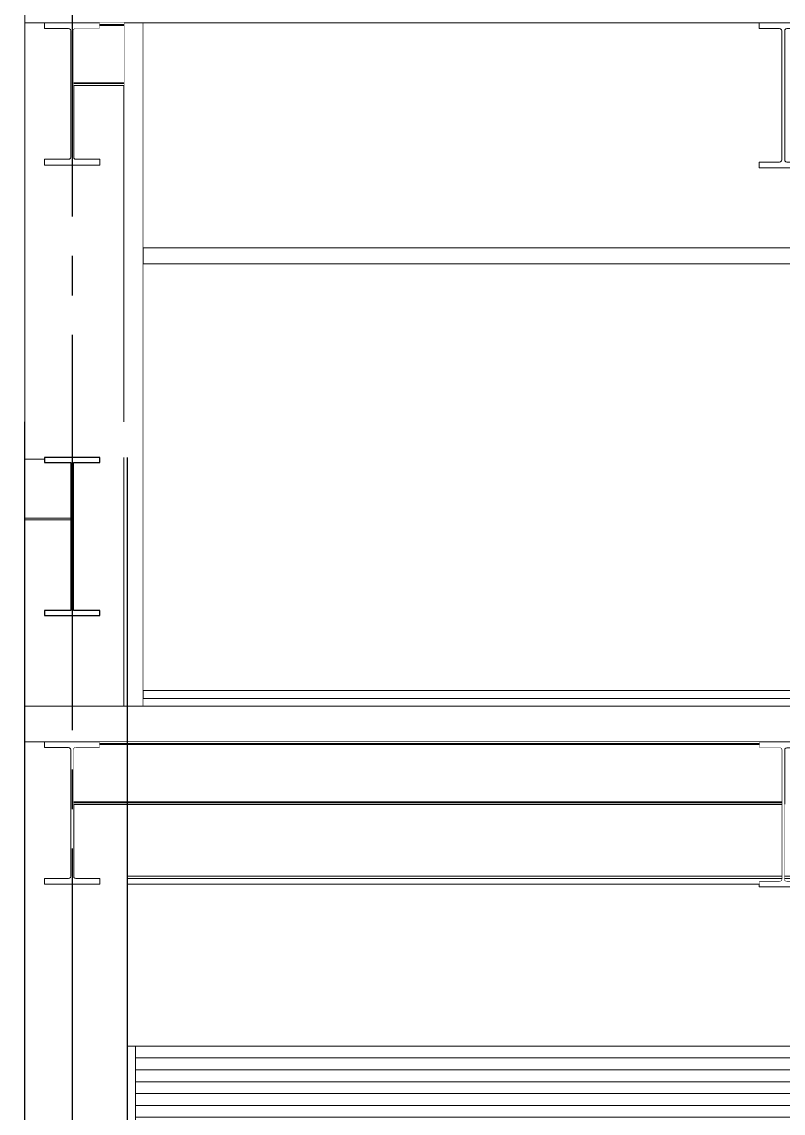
# Model space of a CAD drawing. Extents: x -18489 to 195597, y -1599 to 112111.
# Drawn here: x 24328 to 24810, y 26938 to 27629 of the extents above; entities that cross this region are included whole.
import ezdxf
from ezdxf.xclip import XClip

# ---------------------------------------------------------------- set-up
doc = ezdxf.new("R2010")
doc.units = 0
doc.header["$LTSCALE"] = 100
doc.header["$XCLIPFRAME"] = 2
doc.linetypes.add('188K-SM-07-F10-MECH-CR PIPE-Y2257103$0$X-S-FAB_SL ALL$0$COL-CEN-LIN', pattern=[3.25, 2.5, -0.25, 0.25, -0.25])
doc.linetypes.add('188K-SM-07-F10-MECH-CR PIPE-Y2257103$0$X-S-FAB_SL ALL$0$Wipeout_Contour', pattern=[1, 0, -1])
for name, color, linetype in [('188K-SM-07-F10-MECH-CR PIPE-Y2257103$0$X-S-FAB_SL ALL$0$A-CLNG', 7, 'Continuous'), ('188K-SM-07-F10-MECH-CR PIPE-Y2257103$0$X-S-FAB_SL ALL$0$A-WALL-IN', 7, 'Continuous'), ('188K-SM-07-F10-MECH-CR PIPE-Y2257103$0$X-S-FAB_SL ALL$0$ASP_1', 1, 'Continuous'), ('188K-SM-07-F10-MECH-CR PIPE-Y2257103$0$X-S-FAB_SL ALL$0$ASP_3', 3, 'Continuous'), ('188K-SM-07-F10-MECH-CR PIPE-Y2257103$0$X-S-FAB_SL ALL$0$ASP_8', 8, 'Continuous'), ('188K-SM-07-F10-MECH-CR PIPE-Y2257103$0$X-S-FAB_SL ALL$0$BEAM-S', 2, 'Continuous'), ('188K-SM-07-F10-MECH-CR PIPE-Y2257103$0$X-S-FAB_SL ALL$0$CCL', 15, '188K-SM-07-F10-MECH-CR PIPE-Y2257103$0$X-S-FAB_SL ALL$0$COL-CEN-LIN'), ('188K-SM-07-F10-MECH-CR PIPE-Y2257103$0$X-S-FAB_SL ALL$0$Door', 7, 'Continuous'), ('188K-SM-07-F10-MECH-CR PIPE-Y2257103$0$X-S-FAB_SL ALL$0$Hattch', 7, 'Continuous'), ('188K-SM-07-F10-MECH-CR PIPE-Y2257103$0$X-S-FAB_SL ALL$0$S-BEAM', 7, 'Continuous'), ('188K-SM-07-F10-MECH-CR PIPE-Y2257103$0$X-S-FAB_SL ALL$0$S-COL', 7, 'Continuous'), ('188K-SM-07-F10-MECH-CR PIPE-Y2257103$0$X-S-FAB_SL ALL$0$S-SLAB', 7, 'Continuous')]:
    doc.layers.add(name, color=color, linetype=linetype)

# ---------------------------------------------------------------- blocks, each defined once
blk = doc.blocks.new('188K-SM-07-F10-MECH-CR PIPE-Y2257103$0$X-S-FAB_SL ALL$0$剖面元素_4_3', base_point=(23061.26, -8263.06))
at = {"color": 254, "linetype": '188K-SM-07-F10-MECH-CR PIPE-Y2257103$0$X-S-FAB_SL ALL$0$Wipeout_Contour', "lineweight": 0, "ltscale": 1102599.809470241}
blk.add_wipeout([(47403.76, -6965.56), (47391.26, -6965.56), (47391.26, -7218.06), (47454.06, -7218.06), (47454.06, -7005.16), (47422.21, -7005.16), (47422.21, -7050.56), (47422.4, -7051.26), (47422.91, -7051.78), (47423.61, -7051.96), (47438.76, -7051.96), (47438.76, -7055.56), (47403.76, -7055.56), (47403.76, -7051.96), (47418.91, -7051.96), (47419.61, -7051.78), (47420.13, -7051.26), (47420.31, -7050.56), (47420.31, -6970.56), (47420.13, -6969.86), (47419.61, -6969.35), (47418.91, -6969.16), (47403.76, -6969.16)], dxfattribs=at).dxf.layer = '188K-SM-07-F10-MECH-CR PIPE-Y2257103$0$X-S-FAB_SL ALL$0$Hattch'
at = {"color": 254, "linetype": '188K-SM-07-F10-MECH-CR PIPE-Y2257103$0$X-S-FAB_SL ALL$0$Wipeout_Contour', "lineweight": 0, "ltscale": 671781.75389}
blk.add_wipeout([(47391.26, -7398.06), (47454.06, -7398.06), (47454.06, -7240.56), (47438.76, -7240.56), (47438.76, -7243.76), (47422.21, -7243.76), (47422.21, -7337.36), (47438.76, -7337.36), (47438.76, -7340.56), (47403.76, -7340.56), (47403.76, -7337.36), (47420.31, -7337.36), (47420.31, -7280.16), (47391.26, -7280.16)], dxfattribs=at).dxf.layer = '188K-SM-07-F10-MECH-CR PIPE-Y2257103$0$X-S-FAB_SL ALL$0$Hattch'
blk = doc.blocks.new('188K-SM-07-F10-MECH-CR PIPE-Y2257103$0$X-S-FAB_SL ALL$0$剖面元素_5_3', base_point=(23061.26, -8263.06))
at = {"layer": '188K-SM-07-F10-MECH-CR PIPE-Y2257103$0$X-S-FAB_SL ALL$0$A-WALL-IN', "color": 3, "lineweight": 0}
for p, q in [((47454.06, -6965.56), (47454.06, -7218.06)), ((47466.26, -6965.56), (47466.26, -7108.06)), ((47466.26, -7108.06), (47466.26, -7118.06)), ((47466.26, -7118.06), (47466.26, -7388.06)), ((47454.06, -7240.56), (47454.06, -7398.06)), ((47466.26, -7388.06), (47466.26, -7393.06)), ((47466.26, -7393.06), (47466.26, -7398.06))]:
    blk.add_line(p, q, dxfattribs=at)
blk = doc.blocks.new('188K-SM-07-F10-MECH-CR PIPE-Y2257103$0$X-S-FAB_SL ALL$0$剖面元素_6_3', base_point=(23061.26, -8263.06))
at = {"color": 254, "linetype": '188K-SM-07-F10-MECH-CR PIPE-Y2257103$0$X-S-FAB_SL ALL$0$Wipeout_Contour', "lineweight": 0, "ltscale": 1354128.532087581}
blk.add_wipeout([(47466.26, -7108.06), (47985.26, -7108.06), (47985.26, -6965.56), (47886.41, -6965.56), (47886.41, -6969.26), (47873.61, -6969.26), (47872.91, -6969.45), (47872.4, -6969.96), (47872.21, -6970.66), (47872.21, -7052.26), (47872.4, -7052.96), (47872.91, -7053.48), (47873.61, -7053.66), (47886.41, -7053.66), (47886.41, -7057.36), (47856.11, -7057.36), (47856.11, -7053.66), (47868.91, -7053.66), (47869.61, -7053.48), (47870.13, -7052.96), (47870.31, -7052.26), (47870.31, -6970.66), (47870.13, -6969.96), (47869.61, -6969.45), (47868.91, -6969.26), (47856.11, -6969.26), (47856.11, -6965.56), (47466.26, -6965.56)], dxfattribs=at).dxf.layer = '188K-SM-07-F10-MECH-CR PIPE-Y2257103$0$X-S-FAB_SL ALL$0$Hattch'
at = {"color": 254, "linetype": '188K-SM-07-F10-MECH-CR PIPE-Y2257103$0$X-S-FAB_SL ALL$0$Wipeout_Contour', "lineweight": 0, "ltscale": 193095.824831}
blk.add_wipeout([(47985.26, -7118.06), (47466.26, -7118.06), (47466.26, -7388.06), (47985.26, -7388.06)], dxfattribs=at).dxf.layer = '188K-SM-07-F10-MECH-CR PIPE-Y2257103$0$X-S-FAB_SL ALL$0$Hattch'
at = {"color": 254, "linetype": '188K-SM-07-F10-MECH-CR PIPE-Y2257103$0$X-S-FAB_SL ALL$0$Wipeout_Contour', "lineweight": 0, "ltscale": 193181.552293}
blk.add_wipeout([(47985.26, -7393.06), (47466.26, -7393.06), (47466.26, -7398.06), (47985.26, -7398.06)], dxfattribs=at).dxf.layer = '188K-SM-07-F10-MECH-CR PIPE-Y2257103$0$X-S-FAB_SL ALL$0$Hattch'
blk = doc.blocks.new('188K-SM-07-F10-MECH-CR PIPE-Y2257103$0$X-S-FAB_SL ALL$0$剖面元素_12_3', base_point=(23061.26, -8263.06))
at = {"color": 254, "linetype": '188K-SM-07-F10-MECH-CR PIPE-Y2257103$0$X-S-FAB_SL ALL$0$Wipeout_Contour', "lineweight": 0, "ltscale": 1200232.69871643}
blk.add_wipeout([(47391.27, -7398.06), (47391.26, -7398.06), (47391.26, -8018.06), (47456.26, -8018.06), (47456.26, -7460.16), (47422.21, -7460.16), (47422.21, -7505.56), (47422.4, -7506.26), (47422.91, -7506.78), (47423.61, -7506.96), (47438.76, -7506.96), (47438.76, -7510.56), (47403.76, -7510.56), (47403.76, -7506.96), (47418.91, -7506.96), (47419.61, -7506.78), (47420.13, -7506.26), (47420.31, -7505.56), (47420.31, -7425.56), (47420.13, -7424.86), (47419.61, -7424.35), (47418.91, -7424.16), (47403.76, -7424.16), (47403.76, -7420.56), (47391.27, -7420.56)], dxfattribs=at).dxf.layer = '188K-SM-07-F10-MECH-CR PIPE-Y2257103$0$X-S-FAB_SL ALL$0$Hattch'
at = {"layer": '188K-SM-07-F10-MECH-CR PIPE-Y2257103$0$X-S-FAB_SL ALL$0$S-COL', "color": 8, "lineweight": 0}
blk.add_line((47456.26, -8018.06), (47456.26, -7460.16), dxfattribs=at)
blk = doc.blocks.new('188K-SM-07-F10-MECH-CR PIPE-Y2257103$0$X-S-FAB_SL ALL$0$剖面元素_32_3', base_point=(23061.26, -8263.06))
at = {"color": 254, "linetype": '188K-SM-07-F10-MECH-CR PIPE-Y2257103$0$X-S-FAB_SL ALL$0$Wipeout_Contour', "lineweight": 0, "ltscale": 387091.395732}
blk.add_wipeout([(47456.26, -7510.56), (47456.26, -7613.06), (47985.26, -7613.06), (47985.26, -7510.56), (47886.41, -7510.56), (47886.41, -7512.36), (47856.11, -7512.36), (47856.11, -7510.56)], dxfattribs=at).dxf.layer = '188K-SM-07-F10-MECH-CR PIPE-Y2257103$0$X-S-FAB_SL ALL$0$Hattch'
blk = doc.blocks.new('188K-SM-07-F10-MECH-CR PIPE-Y2257103$0$X-S-FAB_SL ALL$0$剖面元素_33_3', base_point=(23061.26, -8263.06))
at = {"layer": '188K-SM-07-F10-MECH-CR PIPE-Y2257103$0$X-S-FAB_SL ALL$0$S-SLAB', "color": 1, "lineweight": 0}
for p, q in [((47466.26, -7398.06), (47454.06, -7398.06)), ((47985.26, -7398.06), (47466.26, -7398.06)), ((47438.76, -7420.56), (47403.76, -7420.56)), ((47856.11, -7420.56), (47438.76, -7420.56)), ((47886.41, -7420.56), (47856.11, -7420.56))]:
    blk.add_line(p, q, dxfattribs=at)
at = {"color": 254, "linetype": '188K-SM-07-F10-MECH-CR PIPE-Y2257103$0$X-S-FAB_SL ALL$0$Wipeout_Contour', "lineweight": 0, "ltscale": 191867.945389}
blk.add_wipeout([(47391.27, -7398.06), (47391.27, -7420.56), (47391.3, -7420.56), (47391.3, -7398.06)], dxfattribs=at).dxf.layer = '188K-SM-07-F10-MECH-CR PIPE-Y2257103$0$X-S-FAB_SL ALL$0$Hattch'
at = {"layer": '188K-SM-07-F10-MECH-CR PIPE-Y2257103$0$X-S-FAB_SL ALL$0$S-SLAB', "color": 8, "lineweight": 0}
for p, q in [((47391.27, -7398.06), (47391.3, -7398.06)), ((47391.27, -7398.06), (47391.27, -7420.56)), ((47391.27, -7420.56), (47391.3, -7420.56))]:
    blk.add_line(p, q, dxfattribs=at)
at = {"layer": '188K-SM-07-F10-MECH-CR PIPE-Y2257103$0$X-S-FAB_SL ALL$0$S-SLAB', "color": 1, "lineweight": 0}
for p, q in [((47391.3, -7398.06), (47391.3, -7420.56)), ((47454.06, -7398.06), (47391.3, -7398.06)), ((47403.76, -7420.56), (47391.3, -7420.56))]:
    blk.add_line(p, q, dxfattribs=at)
blk = doc.blocks.new('188K-SM-07-F10-MECH-CR PIPE-Y2257103$0$X-S-FAB_SL ALL$0$剖面元素_36_3', base_point=(23061.26, -8263.06))
at = {"layer": '188K-SM-07-F10-MECH-CR PIPE-Y2257103$0$X-S-FAB_SL ALL$0$S-SLAB', "color": 15, "lineweight": 0}
for p, q in [((47985.26, -7388.06), (47466.26, -7388.06)), ((47985.26, -7393.06), (47466.26, -7393.06))]:
    blk.add_line(p, q, dxfattribs=at)
blk = doc.blocks.new('188K-SM-07-F10-MECH-CR PIPE-Y2257103$0$X-S-FAB_SL ALL$0$剖面元素_38_3', base_point=(23061.26, -8263.06))
at = {"layer": '188K-SM-07-F10-MECH-CR PIPE-Y2257103$0$X-S-FAB_SL ALL$0$S-SLAB', "color": 1, "lineweight": 0}
for p, q in [((47391.26, -6943.06), (47391.26, -6965.56)), ((47403.76, -6965.56), (47391.26, -6965.56)), ((47438.76, -6965.56), (47403.76, -6965.56)), ((47454.06, -6965.56), (47438.76, -6965.56)), ((47466.26, -6965.56), (47454.06, -6965.56)), ((47856.11, -6965.56), (47466.26, -6965.56)), ((47886.41, -6965.56), (47856.11, -6965.56))]:
    blk.add_line(p, q, dxfattribs=at)
blk = doc.blocks.new('188K-SM-07-F10-MECH-CR PIPE-Y2257103$0$X-S-FAB_SL ALL$0$剖面元素_427_3', base_point=(23061.26, -8263.06))
at = {"layer": '188K-SM-07-F10-MECH-CR PIPE-Y2257103$0$X-S-FAB_SL ALL$0$A-WALL-IN', "color": 3, "lineweight": 0}
for p, q in [((47376.26, -6943.06), (47376.26, -6963.06)), ((47376.26, -6963.06), (47376.26, -7218.06)), ((47391.26, -6965.56), (47391.26, -7218.06))]:
    blk.add_line(p, q, dxfattribs=at)
blk = doc.blocks.new('188K-SM-07-F10-MECH-CR PIPE-Y2257103$0$X-S-FAB_SL ALL$0$剖面元素_601_3', base_point=(23061.26, -8263.06))
at = {"layer": '188K-SM-07-F10-MECH-CR PIPE-Y2257103$0$X-S-FAB_SL ALL$0$S-BEAM', "color": 2, "lineweight": 0}
for p, q in [((47403.76, -6965.56), (47403.76, -6969.16)), ((47438.76, -6965.56), (47438.76, -6969.16)), ((47419.61, -6969.35), (47420.13, -6969.86)), ((47422.91, -6969.35), (47422.4, -6969.86)), ((47403.76, -7051.96), (47403.76, -7055.56)), ((47438.76, -7055.56), (47403.76, -7055.56)), ((47420.13, -7051.26), (47419.61, -7051.78)), ((47422.4, -7051.26), (47422.91, -7051.78)), ((47438.76, -7051.96), (47438.76, -7055.56))]:
    blk.add_line(p, q, dxfattribs=at)
at = {"layer": '188K-SM-07-F10-MECH-CR PIPE-Y2257103$0$X-S-FAB_SL ALL$0$S-BEAM', "color": 2, "lineweight": 0, "flags": 128}
for points in [[(47419.61, -6969.35), (47418.91, -6969.16), (47403.76, -6969.16)], [(47420.13, -6969.86), (47420.31, -6970.56), (47420.31, -7050.56), (47420.13, -7051.26)], [(47422.4, -6969.86), (47422.21, -6970.56), (47422.21, -7050.56), (47422.4, -7051.26)], [(47438.76, -6969.16), (47423.61, -6969.16), (47422.91, -6969.35)], [(47419.61, -7051.78), (47418.91, -7051.96), (47403.76, -7051.96)], [(47422.91, -7051.78), (47423.61, -7051.96), (47438.76, -7051.96)]]:
    blk.add_lwpolyline(points, dxfattribs=at)
blk = doc.blocks.new('188K-SM-07-F10-MECH-CR PIPE-Y2257103$0$X-S-FAB_SL ALL$0$剖面元素_609_3', base_point=(23061.26, -8263.06))
at = {"layer": '188K-SM-07-F10-MECH-CR PIPE-Y2257103$0$X-S-FAB_SL ALL$0$S-BEAM', "color": 2, "lineweight": 0}
for p, q in [((47856.11, -6965.56), (47856.11, -6969.26)), ((47886.41, -6965.56), (47886.41, -6969.26)), ((47869.61, -6969.45), (47870.13, -6969.96)), ((47872.91, -6969.45), (47872.4, -6969.96)), ((47856.11, -7053.66), (47856.11, -7057.36)), ((47870.13, -7052.96), (47869.61, -7053.48)), ((47872.4, -7052.96), (47872.91, -7053.48)), ((47886.41, -7053.66), (47886.41, -7057.36)), ((47886.41, -7057.36), (47856.11, -7057.36))]:
    blk.add_line(p, q, dxfattribs=at)
at = {"layer": '188K-SM-07-F10-MECH-CR PIPE-Y2257103$0$X-S-FAB_SL ALL$0$S-BEAM', "color": 2, "lineweight": 0, "flags": 128}
for points in [[(47869.61, -6969.45), (47868.91, -6969.26), (47856.11, -6969.26)], [(47870.13, -6969.96), (47870.31, -6970.66), (47870.31, -7052.26), (47870.13, -7052.96)], [(47872.4, -6969.96), (47872.21, -6970.66), (47872.21, -7052.26), (47872.4, -7052.96)], [(47886.41, -6969.26), (47873.61, -6969.26), (47872.91, -6969.45)], [(47869.61, -7053.48), (47868.91, -7053.66), (47856.11, -7053.66)], [(47872.91, -7053.48), (47873.61, -7053.66), (47886.41, -7053.66)]]:
    blk.add_lwpolyline(points, dxfattribs=at)
blk = doc.blocks.new('188K-SM-07-F10-MECH-CR PIPE-Y2257103$0$X-S-FAB_SL ALL$0$剖面元素_619_3', base_point=(23061.26, -8263.06))
at = {"layer": '188K-SM-07-F10-MECH-CR PIPE-Y2257103$0$X-S-FAB_SL ALL$0$S-BEAM', "color": 2, "lineweight": 0}
for p, q in [((47403.76, -7420.56), (47403.76, -7424.16)), ((47438.76, -7420.56), (47438.76, -7424.16)), ((47419.61, -7424.35), (47420.13, -7424.86)), ((47422.91, -7424.35), (47422.4, -7424.86)), ((47403.76, -7506.96), (47403.76, -7510.56)), ((47438.76, -7510.56), (47403.76, -7510.56)), ((47420.13, -7506.26), (47419.61, -7506.78)), ((47422.4, -7506.26), (47422.91, -7506.78)), ((47438.76, -7506.96), (47438.76, -7510.56))]:
    blk.add_line(p, q, dxfattribs=at)
at = {"layer": '188K-SM-07-F10-MECH-CR PIPE-Y2257103$0$X-S-FAB_SL ALL$0$S-BEAM', "color": 2, "lineweight": 0, "flags": 128}
for points in [[(47419.61, -7424.35), (47418.91, -7424.16), (47403.76, -7424.16)], [(47420.13, -7424.86), (47420.31, -7425.56), (47420.31, -7505.56), (47420.13, -7506.26)], [(47422.4, -7424.86), (47422.21, -7425.56), (47422.21, -7505.56), (47422.4, -7506.26)], [(47438.76, -7424.16), (47423.61, -7424.16), (47422.91, -7424.35)], [(47419.61, -7506.78), (47418.91, -7506.96), (47403.76, -7506.96)], [(47422.91, -7506.78), (47423.61, -7506.96), (47438.76, -7506.96)]]:
    blk.add_lwpolyline(points, dxfattribs=at)
blk = doc.blocks.new('188K-SM-07-F10-MECH-CR PIPE-Y2257103$0$X-S-FAB_SL ALL$0$剖面元素_624_3', base_point=(23061.26, -8263.06))
at = {"layer": '188K-SM-07-F10-MECH-CR PIPE-Y2257103$0$X-S-FAB_SL ALL$0$S-BEAM', "color": 2, "lineweight": 0}
for p, q in [((47856.11, -7420.56), (47856.11, -7424.26)), ((47886.41, -7420.56), (47886.41, -7424.26)), ((47869.61, -7424.45), (47870.13, -7424.96)), ((47872.91, -7424.45), (47872.4, -7424.96)), ((47856.11, -7508.66), (47856.11, -7512.36)), ((47886.41, -7512.36), (47856.11, -7512.36)), ((47870.13, -7507.96), (47869.61, -7508.48)), ((47872.4, -7507.96), (47872.91, -7508.48)), ((47886.41, -7508.66), (47886.41, -7512.36))]:
    blk.add_line(p, q, dxfattribs=at)
at = {"layer": '188K-SM-07-F10-MECH-CR PIPE-Y2257103$0$X-S-FAB_SL ALL$0$S-BEAM', "color": 2, "lineweight": 0, "flags": 128}
for points in [[(47869.61, -7424.45), (47868.91, -7424.26), (47856.11, -7424.26)], [(47870.13, -7424.96), (47870.31, -7425.66), (47870.31, -7507.26), (47870.13, -7507.96)], [(47872.4, -7424.96), (47872.21, -7425.66), (47872.21, -7507.26), (47872.4, -7507.96)], [(47886.41, -7424.26), (47873.61, -7424.26), (47872.91, -7424.45)], [(47869.61, -7508.48), (47868.91, -7508.66), (47856.11, -7508.66)], [(47872.91, -7508.48), (47873.61, -7508.66), (47886.41, -7508.66)]]:
    blk.add_lwpolyline(points, dxfattribs=at)
blk = doc.blocks.new('188K-SM-07-F10-MECH-CR PIPE-Y2257103$0$X-S-FAB_SL ALL$0$剖面元素_1473_3', base_point=(23061.26, -8263.06))
at = {"color": 254, "linetype": '188K-SM-07-F10-MECH-CR PIPE-Y2257103$0$X-S-FAB_SL ALL$0$Wipeout_Contour', "lineweight": 0, "ltscale": 435249.431108}
blk.add_wipeout([(47456.26, -7506.96), (47456.26, -7510.56), (47856.11, -7510.56), (47856.11, -7508.66), (47868.91, -7508.66), (47869.61, -7508.48), (47870.13, -7507.96), (47870.31, -7507.26), (47870.31, -7506.96)], dxfattribs=at).dxf.layer = '188K-SM-07-F10-MECH-CR PIPE-Y2257103$0$X-S-FAB_SL ALL$0$Hattch'
at = {"layer": '188K-SM-07-F10-MECH-CR PIPE-Y2257103$0$X-S-FAB_SL ALL$0$S-BEAM', "color": 8, "lineweight": 0}
blk.add_line((47856.11, -7510.56), (47456.26, -7510.56), dxfattribs=at)
at = {"color": 254, "linetype": '188K-SM-07-F10-MECH-CR PIPE-Y2257103$0$X-S-FAB_SL ALL$0$Wipeout_Contour', "lineweight": 0, "ltscale": 193003.347383}
blk.add_wipeout([(47456.26, -7506.78), (47456.26, -7506.96), (47870.31, -7506.96), (47870.31, -7506.78)], dxfattribs=at).dxf.layer = '188K-SM-07-F10-MECH-CR PIPE-Y2257103$0$X-S-FAB_SL ALL$0$Hattch'
at = {"color": 254, "linetype": '188K-SM-07-F10-MECH-CR PIPE-Y2257103$0$X-S-FAB_SL ALL$0$Wipeout_Contour', "lineweight": 0, "ltscale": 193003.129575}
blk.add_wipeout([(47456.26, -7506.78), (47870.31, -7506.78), (47870.31, -7506.26), (47456.26, -7506.26)], dxfattribs=at).dxf.layer = '188K-SM-07-F10-MECH-CR PIPE-Y2257103$0$X-S-FAB_SL ALL$0$Hattch'
at = {"color": 254, "linetype": '188K-SM-07-F10-MECH-CR PIPE-Y2257103$0$X-S-FAB_SL ALL$0$Wipeout_Contour', "lineweight": 0, "ltscale": 193002.752342}
blk.add_wipeout([(47456.26, -7505.56), (47456.26, -7506.26), (47870.31, -7506.26), (47870.31, -7505.56)], dxfattribs=at).dxf.layer = '188K-SM-07-F10-MECH-CR PIPE-Y2257103$0$X-S-FAB_SL ALL$0$Hattch'
at = {"color": 254, "linetype": '188K-SM-07-F10-MECH-CR PIPE-Y2257103$0$X-S-FAB_SL ALL$0$Wipeout_Contour', "lineweight": 0, "ltscale": 192988.451853}
blk.add_wipeout([(47870.31, -7460.16), (47456.26, -7460.16), (47456.26, -7505.56), (47870.31, -7505.56)], dxfattribs=at).dxf.layer = '188K-SM-07-F10-MECH-CR PIPE-Y2257103$0$X-S-FAB_SL ALL$0$Hattch'
at = {"color": 254, "linetype": '188K-SM-07-F10-MECH-CR PIPE-Y2257103$0$X-S-FAB_SL ALL$0$Wipeout_Contour', "lineweight": 0, "ltscale": 194037.432887}
blk.add_wipeout([(47872.21, -7505.56), (47985.26, -7505.56), (47985.26, -7460.16), (47872.21, -7460.16)], dxfattribs=at).dxf.layer = '188K-SM-07-F10-MECH-CR PIPE-Y2257103$0$X-S-FAB_SL ALL$0$Hattch'
at = {"color": 254, "linetype": '188K-SM-07-F10-MECH-CR PIPE-Y2257103$0$X-S-FAB_SL ALL$0$Wipeout_Contour', "lineweight": 0, "ltscale": 194051.655827}
blk.add_wipeout([(47872.21, -7505.56), (47872.21, -7506.26), (47985.26, -7506.26), (47985.26, -7505.56)], dxfattribs=at).dxf.layer = '188K-SM-07-F10-MECH-CR PIPE-Y2257103$0$X-S-FAB_SL ALL$0$Hattch'
at = {"color": 254, "linetype": '188K-SM-07-F10-MECH-CR PIPE-Y2257103$0$X-S-FAB_SL ALL$0$Wipeout_Contour', "lineweight": 0, "ltscale": 194052.031016}
blk.add_wipeout([(47872.21, -7506.26), (47872.21, -7506.78), (47985.26, -7506.78), (47985.26, -7506.26)], dxfattribs=at).dxf.layer = '188K-SM-07-F10-MECH-CR PIPE-Y2257103$0$X-S-FAB_SL ALL$0$Hattch'
at = {"color": 254, "linetype": '188K-SM-07-F10-MECH-CR PIPE-Y2257103$0$X-S-FAB_SL ALL$0$Wipeout_Contour', "lineweight": 0, "ltscale": 194052.247643}
blk.add_wipeout([(47872.21, -7506.78), (47872.21, -7506.96), (47985.26, -7506.96), (47985.26, -7506.78)], dxfattribs=at).dxf.layer = '188K-SM-07-F10-MECH-CR PIPE-Y2257103$0$X-S-FAB_SL ALL$0$Hattch'
at = {"color": 254, "linetype": '188K-SM-07-F10-MECH-CR PIPE-Y2257103$0$X-S-FAB_SL ALL$0$Wipeout_Contour', "lineweight": 0, "ltscale": 436372.942061}
blk.add_wipeout([(47872.21, -7506.96), (47872.21, -7507.26), (47872.4, -7507.96), (47872.91, -7508.48), (47873.61, -7508.66), (47886.41, -7508.66), (47886.41, -7510.56), (47985.26, -7510.56), (47985.26, -7506.96)], dxfattribs=at).dxf.layer = '188K-SM-07-F10-MECH-CR PIPE-Y2257103$0$X-S-FAB_SL ALL$0$Hattch'
at = {"layer": '188K-SM-07-F10-MECH-CR PIPE-Y2257103$0$X-S-FAB_SL ALL$0$S-BEAM', "color": 8, "lineweight": 0}
for p, q in [((47870.31, -7505.56), (47456.26, -7505.56)), ((47985.26, -7505.56), (47872.21, -7505.56)), ((47870.31, -7506.96), (47456.26, -7506.96)), ((47985.26, -7506.96), (47872.21, -7506.96)), ((47985.26, -7510.56), (47886.41, -7510.56))]:
    blk.add_line(p, q, dxfattribs=at)
blk = doc.blocks.new('188K-SM-07-F10-MECH-CR PIPE-Y2257103$0$X-S-FAB_SL ALL$0$剖面元素_1942_3', base_point=(23061.26, -8263.06))
at = {"color": 254, "linetype": '188K-SM-07-F10-MECH-CR PIPE-Y2257103$0$X-S-FAB_SL ALL$0$Wipeout_Contour', "lineweight": 0, "ltscale": 431493.01714}
blk.add_wipeout([(47422.21, -7003.46), (47454.06, -7003.46), (47454.06, -6967.26), (47438.76, -6967.26), (47438.76, -6969.16), (47423.61, -6969.16), (47422.91, -6969.35), (47422.4, -6969.86), (47422.21, -6970.56)], dxfattribs=at).dxf.layer = '188K-SM-07-F10-MECH-CR PIPE-Y2257103$0$X-S-FAB_SL ALL$0$Hattch'
at = {"color": 254, "linetype": '188K-SM-07-F10-MECH-CR PIPE-Y2257103$0$X-S-FAB_SL ALL$0$Wipeout_Contour', "lineweight": 0, "ltscale": 191820.832403}
blk.add_wipeout([(47438.76, -6967.26), (47454.06, -6967.26), (47454.06, -6966.84), (47438.76, -6966.84)], dxfattribs=at).dxf.layer = '188K-SM-07-F10-MECH-CR PIPE-Y2257103$0$X-S-FAB_SL ALL$0$Hattch'
at = {"color": 254, "linetype": '188K-SM-07-F10-MECH-CR PIPE-Y2257103$0$X-S-FAB_SL ALL$0$Wipeout_Contour', "lineweight": 0, "ltscale": 191809.42575}
blk.add_wipeout([(47422.21, -7003.46), (47422.21, -7003.89), (47454.06, -7003.89), (47454.06, -7003.46)], dxfattribs=at).dxf.layer = '188K-SM-07-F10-MECH-CR PIPE-Y2257103$0$X-S-FAB_SL ALL$0$Hattch'
at = {"color": 254, "linetype": '188K-SM-07-F10-MECH-CR PIPE-Y2257103$0$X-S-FAB_SL ALL$0$Wipeout_Contour', "lineweight": 0, "ltscale": 191820.287426}
blk.add_wipeout([(47438.76, -6966.66), (47454.06, -6966.66), (47454.06, -6965.56), (47438.76, -6965.56)], dxfattribs=at).dxf.layer = '188K-SM-07-F10-MECH-CR PIPE-Y2257103$0$X-S-FAB_SL ALL$0$Hattch'
at = {"color": 254, "linetype": '188K-SM-07-F10-MECH-CR PIPE-Y2257103$0$X-S-FAB_SL ALL$0$Wipeout_Contour', "lineweight": 0, "ltscale": 191809.60102}
blk.add_wipeout([(47422.21, -7004.06), (47454.06, -7004.06), (47454.06, -7003.89), (47422.21, -7003.89)], dxfattribs=at).dxf.layer = '188K-SM-07-F10-MECH-CR PIPE-Y2257103$0$X-S-FAB_SL ALL$0$Hattch'
at = {"color": 254, "linetype": '188K-SM-07-F10-MECH-CR PIPE-Y2257103$0$X-S-FAB_SL ALL$0$Wipeout_Contour', "lineweight": 0, "ltscale": 191820.65806}
blk.add_wipeout([(47438.76, -6966.84), (47454.06, -6966.84), (47454.06, -6966.66), (47438.76, -6966.66)], dxfattribs=at).dxf.layer = '188K-SM-07-F10-MECH-CR PIPE-Y2257103$0$X-S-FAB_SL ALL$0$Hattch'
at = {"color": 254, "linetype": '188K-SM-07-F10-MECH-CR PIPE-Y2257103$0$X-S-FAB_SL ALL$0$Wipeout_Contour', "lineweight": 0, "ltscale": 191809.973725}
blk.add_wipeout([(47422.21, -7004.06), (47422.21, -7005.16), (47454.06, -7005.16), (47454.06, -7004.06)], dxfattribs=at).dxf.layer = '188K-SM-07-F10-MECH-CR PIPE-Y2257103$0$X-S-FAB_SL ALL$0$Hattch'
at = {"layer": '188K-SM-07-F10-MECH-CR PIPE-Y2257103$0$X-S-FAB_SL ALL$0$S-BEAM', "color": 8, "lineweight": 0}
for p, q in [((47454.06, -6966.66), (47438.76, -6966.66)), ((47454.06, -6967.26), (47438.76, -6967.26)), ((47454.06, -7003.46), (47422.21, -7003.46)), ((47454.06, -7004.06), (47422.21, -7004.06)), ((47454.06, -7005.16), (47422.21, -7005.16))]:
    blk.add_line(p, q, dxfattribs=at)
blk = doc.blocks.new('188K-SM-07-F10-MECH-CR PIPE-Y2257103$0$X-S-FAB_SL ALL$0$剖面元素_1944_3', base_point=(23061.26, -8263.06))
at = {"color": 254, "linetype": '188K-SM-07-F10-MECH-CR PIPE-Y2257103$0$X-S-FAB_SL ALL$0$Wipeout_Contour', "lineweight": 0, "ltscale": 192887.631894}
blk.add_wipeout([(47438.76, -7420.56), (47438.76, -7421.66), (47856.11, -7421.66), (47856.11, -7420.56)], dxfattribs=at).dxf.layer = '188K-SM-07-F10-MECH-CR PIPE-Y2257103$0$X-S-FAB_SL ALL$0$Hattch'
at = {"color": 254, "linetype": '188K-SM-07-F10-MECH-CR PIPE-Y2257103$0$X-S-FAB_SL ALL$0$Wipeout_Contour', "lineweight": 0, "ltscale": 675111.790716}
blk.add_wipeout([(47422.21, -7458.46), (47870.31, -7458.46), (47870.31, -7425.66), (47870.13, -7424.96), (47869.61, -7424.45), (47868.91, -7424.26), (47856.11, -7424.26), (47856.11, -7422.26), (47438.76, -7422.26), (47438.76, -7424.16), (47423.61, -7424.16), (47422.91, -7424.35), (47422.4, -7424.86), (47422.21, -7425.56)], dxfattribs=at).dxf.layer = '188K-SM-07-F10-MECH-CR PIPE-Y2257103$0$X-S-FAB_SL ALL$0$Hattch'
at = {"color": 254, "linetype": '188K-SM-07-F10-MECH-CR PIPE-Y2257103$0$X-S-FAB_SL ALL$0$Wipeout_Contour', "lineweight": 0, "ltscale": 192888.209262}
blk.add_wipeout([(47438.76, -7422.26), (47856.11, -7422.26), (47856.11, -7421.84), (47438.76, -7421.84)], dxfattribs=at).dxf.layer = '188K-SM-07-F10-MECH-CR PIPE-Y2257103$0$X-S-FAB_SL ALL$0$Hattch'
at = {"color": 254, "linetype": '188K-SM-07-F10-MECH-CR PIPE-Y2257103$0$X-S-FAB_SL ALL$0$Wipeout_Contour', "lineweight": 0, "ltscale": 192906.175164}
blk.add_wipeout([(47422.21, -7458.46), (47422.21, -7458.89), (47870.31, -7458.89), (47870.31, -7458.46)], dxfattribs=at).dxf.layer = '188K-SM-07-F10-MECH-CR PIPE-Y2257103$0$X-S-FAB_SL ALL$0$Hattch'
at = {"color": 254, "linetype": '188K-SM-07-F10-MECH-CR PIPE-Y2257103$0$X-S-FAB_SL ALL$0$Wipeout_Contour', "lineweight": 0, "ltscale": 192888.02456}
blk.add_wipeout([(47438.76, -7421.84), (47856.11, -7421.84), (47856.11, -7421.66), (47438.76, -7421.66)], dxfattribs=at).dxf.layer = '188K-SM-07-F10-MECH-CR PIPE-Y2257103$0$X-S-FAB_SL ALL$0$Hattch'
at = {"color": 254, "linetype": '188K-SM-07-F10-MECH-CR PIPE-Y2257103$0$X-S-FAB_SL ALL$0$Wipeout_Contour', "lineweight": 0, "ltscale": 192906.755431}
blk.add_wipeout([(47422.21, -7459.06), (47422.21, -7460.16), (47870.31, -7460.16), (47870.31, -7459.06)], dxfattribs=at).dxf.layer = '188K-SM-07-F10-MECH-CR PIPE-Y2257103$0$X-S-FAB_SL ALL$0$Hattch'
at = {"layer": '188K-SM-07-F10-MECH-CR PIPE-Y2257103$0$X-S-FAB_SL ALL$0$S-BEAM', "color": 8, "lineweight": 0}
for p, q in [((47856.11, -7421.66), (47438.76, -7421.66)), ((47856.11, -7422.26), (47438.76, -7422.26))]:
    blk.add_line(p, q, dxfattribs=at)
at = {"color": 254, "linetype": '188K-SM-07-F10-MECH-CR PIPE-Y2257103$0$X-S-FAB_SL ALL$0$Wipeout_Contour', "lineweight": 0, "ltscale": 192906.360763}
blk.add_wipeout([(47422.21, -7458.89), (47422.21, -7459.06), (47870.31, -7459.06), (47870.31, -7458.89)], dxfattribs=at).dxf.layer = '188K-SM-07-F10-MECH-CR PIPE-Y2257103$0$X-S-FAB_SL ALL$0$Hattch'
at = {"layer": '188K-SM-07-F10-MECH-CR PIPE-Y2257103$0$X-S-FAB_SL ALL$0$S-BEAM', "color": 8, "lineweight": 0}
for p, q in [((47870.31, -7458.46), (47422.21, -7458.46)), ((47870.31, -7459.06), (47422.21, -7459.06)), ((47870.31, -7460.16), (47422.21, -7460.16))]:
    blk.add_line(p, q, dxfattribs=at)
blk = doc.blocks.new('188K-SM-07-F10-MECH-CR PIPE-Y2257103$0$X-S-FAB_SL ALL$0$剖面元素_2220_3', base_point=(23061.26, -8263.06))
at = {"color": 254, "linetype": '188K-SM-07-F10-MECH-CR PIPE-Y2257103$0$X-S-FAB_SL ALL$0$Wipeout_Contour', "lineweight": 0, "ltscale": 192393.648362}
blk.add_wipeout([(47456.26, -8018.06), (47461.26, -8018.06), (47461.26, -7613.06), (47456.26, -7613.06)], dxfattribs=at).dxf.layer = '188K-SM-07-F10-MECH-CR PIPE-Y2257103$0$X-S-FAB_SL ALL$0$Hattch'
at = {"color": 254, "linetype": '188K-SM-07-F10-MECH-CR PIPE-Y2257103$0$X-S-FAB_SL ALL$0$Wipeout_Contour', "lineweight": 0, "ltscale": 194462.07359}
blk.add_wipeout([(47980.26, -7613.06), (47980.26, -8018.06), (47985.26, -8018.06), (47985.26, -7613.06)], dxfattribs=at).dxf.layer = '188K-SM-07-F10-MECH-CR PIPE-Y2257103$0$X-S-FAB_SL ALL$0$Hattch'
at = {"color": 254, "linetype": '188K-SM-07-F10-MECH-CR PIPE-Y2257103$0$X-S-FAB_SL ALL$0$Wipeout_Contour', "lineweight": 0, "ltscale": 193427.861255}
blk.add_wipeout([(47461.26, -7613.06), (47461.26, -8018.06), (47980.26, -8018.06), (47980.26, -7613.06)], dxfattribs=at).dxf.layer = '188K-SM-07-F10-MECH-CR PIPE-Y2257103$0$X-S-FAB_SL ALL$0$Hattch'
at = {"layer": '188K-SM-07-F10-MECH-CR PIPE-Y2257103$0$X-S-FAB_SL ALL$0$Door', "color": 8, "lineweight": 0}
for p, q in [((47461.26, -7613.06), (47456.26, -7613.06)), ((47980.26, -7613.06), (47461.26, -7613.06)), ((47461.26, -7613.06), (47461.26, -8018.06)), ((47980.26, -8018.06), (47980.26, -7613.06)), ((47985.26, -7613.06), (47980.26, -7613.06)), ((47461.26, -7620.56), (47980.26, -7620.56)), ((47461.26, -7628.06), (47980.26, -7628.06)), ((47461.26, -7635.56), (47980.26, -7635.56)), ((47461.26, -7643.06), (47980.26, -7643.06)), ((47461.26, -7650.56), (47980.26, -7650.56)), ((47461.26, -7658.06), (47980.26, -7658.06)), ((47461.26, -7665.56), (47980.26, -7665.56)), ((47461.26, -7673.06), (47980.26, -7673.06)), ((47461.26, -7680.56), (47980.26, -7680.56)), ((47461.26, -7688.06), (47980.26, -7688.06)), ((47461.26, -7695.56), (47980.26, -7695.56)), ((47461.26, -7703.06), (47980.26, -7703.06)), ((47461.26, -7710.56), (47980.26, -7710.56)), ((47461.26, -7718.06), (47980.26, -7718.06)), ((47461.26, -7725.56), (47980.26, -7725.56)), ((47461.26, -7733.06), (47980.26, -7733.06)), ((47461.26, -7740.56), (47980.26, -7740.56)), ((47461.26, -7748.06), (47980.26, -7748.06)), ((47461.26, -7755.56), (47980.26, -7755.56)), ((47461.26, -7763.06), (47980.26, -7763.06)), ((47461.26, -7770.56), (47980.26, -7770.56)), ((47461.26, -7778.06), (47980.26, -7778.06)), ((47461.26, -7785.56), (47980.26, -7785.56)), ((47461.26, -7793.06), (47980.26, -7793.06)), ((47461.26, -7800.56), (47980.26, -7800.56)), ((47461.26, -7808.06), (47980.26, -7808.06)), ((47461.26, -7815.56), (47980.26, -7815.56)), ((47461.26, -7823.06), (47980.26, -7823.06)), ((47461.26, -7830.56), (47980.26, -7830.56)), ((47461.26, -7838.06), (47980.26, -7838.06)), ((47461.26, -7845.56), (47980.26, -7845.56)), ((47461.26, -7853.06), (47980.26, -7853.06)), ((47461.26, -7860.56), (47980.26, -7860.56)), ((47461.26, -7868.06), (47980.26, -7868.06)), ((47461.26, -7875.56), (47980.26, -7875.56)), ((47461.26, -7883.06), (47980.26, -7883.06)), ((47461.26, -7890.56), (47980.26, -7890.56)), ((47461.26, -7898.06), (47980.26, -7898.06)), ((47461.26, -7905.56), (47980.26, -7905.56)), ((47461.26, -7913.06), (47980.26, -7913.06)), ((47461.26, -7920.56), (47980.26, -7920.56)), ((47461.26, -7928.06), (47980.26, -7928.06)), ((47461.26, -7935.56), (47980.26, -7935.56)), ((47461.26, -7943.06), (47980.26, -7943.06)), ((47461.26, -7950.56), (47980.26, -7950.56)), ((47461.26, -7958.06), (47980.26, -7958.06)), ((47461.26, -7965.56), (47980.26, -7965.56)), ((47461.26, -7973.06), (47980.26, -7973.06)), ((47461.26, -7980.56), (47980.26, -7980.56)), ((47461.26, -7988.06), (47980.26, -7988.06)), ((47461.26, -7995.56), (47980.26, -7995.56)), ((47461.26, -8003.06), (47980.26, -8003.06)), ((47461.26, -8010.56), (47980.26, -8010.56))]:
    blk.add_line(p, q, dxfattribs=at)
blk = doc.blocks.new('188K-SM-07-F10-MECH-CR PIPE-Y2257103$0$X-S-FAB_SL ALL$0$剖面元素_2246_3', base_point=(23061.26, -8263.06))
at = {"layer": '188K-SM-07-F10-MECH-CR PIPE-Y2257103$0$X-S-FAB_SL ALL$0$A-CLNG', "color": 5, "lineweight": 0}
for p, q in [((47985.26, -7108.06), (47466.26, -7108.06)), ((47985.26, -7118.06), (47466.26, -7118.06))]:
    blk.add_line(p, q, dxfattribs=at)
blk = doc.blocks.new('188K-SM-07-F10-MECH-CR PIPE-Y2257103$0$X-S-FAB_SL ALL$0$A$C2e9ab586')
at = {"layer": '188K-SM-07-F10-MECH-CR PIPE-Y2257103$0$X-S-FAB_SL ALL$0$A-WALL-IN', "lineweight": 0}
blk.add_blockref('188K-SM-07-F10-MECH-CR PIPE-Y2257103$0$X-S-FAB_SL ALL$0$剖面元素_4_3', (-28106.39, 285), dxfattribs=at)
for name in ['188K-SM-07-F10-MECH-CR PIPE-Y2257103$0$X-S-FAB_SL ALL$0$剖面元素_427_3', '188K-SM-07-F10-MECH-CR PIPE-Y2257103$0$X-S-FAB_SL ALL$0$剖面元素_5_3']:
    blk.add_blockref(name, (-28106.39, 285), dxfattribs=at)
at = {"layer": '188K-SM-07-F10-MECH-CR PIPE-Y2257103$0$X-S-FAB_SL ALL$0$S-BEAM', "lineweight": 0}
blk.add_blockref('188K-SM-07-F10-MECH-CR PIPE-Y2257103$0$X-S-FAB_SL ALL$0$剖面元素_601_3', (-28106.39, 285), dxfattribs=at)
at = {"layer": '188K-SM-07-F10-MECH-CR PIPE-Y2257103$0$X-S-FAB_SL ALL$0$A-WALL-IN', "lineweight": 0}
blk.add_blockref('188K-SM-07-F10-MECH-CR PIPE-Y2257103$0$X-S-FAB_SL ALL$0$剖面元素_6_3', (-28106.39, 285), dxfattribs=at)
at = {"layer": '188K-SM-07-F10-MECH-CR PIPE-Y2257103$0$X-S-FAB_SL ALL$0$S-COL', "lineweight": 0}
blk.add_blockref('188K-SM-07-F10-MECH-CR PIPE-Y2257103$0$X-S-FAB_SL ALL$0$剖面元素_12_3', (-28106.39, 285), dxfattribs=at)
at = {"layer": '188K-SM-07-F10-MECH-CR PIPE-Y2257103$0$X-S-FAB_SL ALL$0$A-CLNG', "lineweight": 0}
blk.add_blockref('188K-SM-07-F10-MECH-CR PIPE-Y2257103$0$X-S-FAB_SL ALL$0$剖面元素_2246_3', (-28106.39, 285), dxfattribs=at)
at = {"layer": '188K-SM-07-F10-MECH-CR PIPE-Y2257103$0$X-S-FAB_SL ALL$0$A-WALL-IN', "lineweight": 0}
blk.add_blockref('188K-SM-07-F10-MECH-CR PIPE-Y2257103$0$X-S-FAB_SL ALL$0$剖面元素_32_3', (-28106.39, 285), dxfattribs=at)
at = {"layer": '188K-SM-07-F10-MECH-CR PIPE-Y2257103$0$X-S-FAB_SL ALL$0$S-BEAM', "lineweight": 0}
blk.add_blockref('188K-SM-07-F10-MECH-CR PIPE-Y2257103$0$X-S-FAB_SL ALL$0$剖面元素_609_3', (-28106.39, 285), dxfattribs=at)
at = {"layer": '188K-SM-07-F10-MECH-CR PIPE-Y2257103$0$X-S-FAB_SL ALL$0$S-SLAB', "lineweight": 0}
for name in ['188K-SM-07-F10-MECH-CR PIPE-Y2257103$0$X-S-FAB_SL ALL$0$剖面元素_38_3', '188K-SM-07-F10-MECH-CR PIPE-Y2257103$0$X-S-FAB_SL ALL$0$剖面元素_36_3', '188K-SM-07-F10-MECH-CR PIPE-Y2257103$0$X-S-FAB_SL ALL$0$剖面元素_33_3']:
    blk.add_blockref(name, (-28106.39, 285), dxfattribs=at)
at = {"layer": '188K-SM-07-F10-MECH-CR PIPE-Y2257103$0$X-S-FAB_SL ALL$0$A-WALL-IN', "color": 3, "lineweight": 0}
blk.add_line((-3776.39, 1307.5), (-3776.39, 895), dxfattribs=at)
at = {"layer": '188K-SM-07-F10-MECH-CR PIPE-Y2257103$0$X-S-FAB_SL ALL$0$Door', "lineweight": 0}
blk.add_blockref('188K-SM-07-F10-MECH-CR PIPE-Y2257103$0$X-S-FAB_SL ALL$0$剖面元素_2220_3', (-28106.39, 285), dxfattribs=at)
at = {"layer": '188K-SM-07-F10-MECH-CR PIPE-Y2257103$0$X-S-FAB_SL ALL$0$S-BEAM', "lineweight": 0}
for name in ['188K-SM-07-F10-MECH-CR PIPE-Y2257103$0$X-S-FAB_SL ALL$0$剖面元素_1942_3', '188K-SM-07-F10-MECH-CR PIPE-Y2257103$0$X-S-FAB_SL ALL$0$剖面元素_619_3', '188K-SM-07-F10-MECH-CR PIPE-Y2257103$0$X-S-FAB_SL ALL$0$剖面元素_624_3']:
    blk.add_blockref(name, (-28106.39, 285), dxfattribs=at)
blk.add_blockref('188K-SM-07-F10-MECH-CR PIPE-Y2257103$0$X-S-FAB_SL ALL$0$剖面元素_1473_3', (-28106.39, 285), dxfattribs=at)
at = {"color": 254, "linetype": '188K-SM-07-F10-MECH-CR PIPE-Y2257103$0$X-S-FAB_SL ALL$0$Wipeout_Contour', "lineweight": 0, "ltscale": 191789.80312}
blk.add_wipeout([(-3776.39, 1307.5), (-3776.39, 1306.4), (-3763.89, 1306.4), (-3763.89, 1307.5)], dxfattribs=at).dxf.layer = '188K-SM-07-F10-MECH-CR PIPE-Y2257103$0$X-S-FAB_SL ALL$0$Hattch'
at = {"layer": '188K-SM-07-F10-MECH-CR PIPE-Y2257103$0$X-S-FAB_SL ALL$0$S-BEAM', "lineweight": 0}
blk.add_blockref('188K-SM-07-F10-MECH-CR PIPE-Y2257103$0$X-S-FAB_SL ALL$0$剖面元素_1944_3', (-28106.39, 285), dxfattribs=at)
at = {"color": 254, "linetype": '188K-SM-07-F10-MECH-CR PIPE-Y2257103$0$X-S-FAB_SL ALL$0$Wipeout_Contour', "lineweight": 0, "ltscale": 287742.242163}
blk.add_wipeout([(-3776.39, 1269), (-3747.34, 1269), (-3747.34, 1304.3), (-3763.89, 1304.3), (-3763.89, 1306.4), (-3776.39, 1306.4)], dxfattribs=at).dxf.layer = '188K-SM-07-F10-MECH-CR PIPE-Y2257103$0$X-S-FAB_SL ALL$0$Hattch'
at = {"layer": '188K-SM-07-F10-MECH-CR PIPE-Y2257103$0$X-S-FAB_SL ALL$0$S-BEAM', "color": 8, "lineweight": 0}
blk.add_line((-3776.39, 1306.4), (-3763.89, 1306.4), dxfattribs=at)
at = {"color": 254, "linetype": '188K-SM-07-F10-MECH-CR PIPE-Y2257103$0$X-S-FAB_SL ALL$0$Wipeout_Contour', "lineweight": 0, "ltscale": 191845.837561}
blk.add_wipeout([(-3776.39, 1269), (-3776.39, 1267.9), (-3747.34, 1267.9), (-3747.34, 1269)], dxfattribs=at).dxf.layer = '188K-SM-07-F10-MECH-CR PIPE-Y2257103$0$X-S-FAB_SL ALL$0$Hattch'
at = {"layer": '188K-SM-07-F10-MECH-CR PIPE-Y2257103$0$X-S-FAB_SL ALL$0$S-BEAM', "color": 8, "lineweight": 0}
for p, q in [((-3776.39, 1269), (-3747.34, 1269)), ((-3776.39, 1267.9), (-3747.34, 1267.9))]:
    blk.add_line(p, q, dxfattribs=at)
blk = doc.blocks.new('188K-SM-07-F10-MECH-CR PIPE-Y2257103$0$X-S-FAB_SL ALL$0$A$Ceb448ab1')
at = {"layer": '188K-SM-07-F10-MECH-CR PIPE-Y2257103$0$X-S-FAB_SL ALL$0$CCL'}
blk.add_line((24360, 3600), (24360, 0), dxfattribs=at)
blk = doc.blocks.new('188K-SM-07-F10-MECH-CR PIPE-Y2257103$0$X-S-FAB_SL ALL')
at = {"layer": '188K-SM-07-F10-MECH-CR PIPE-Y2257103$0$X-S-FAB_SL ALL$0$ASP_1'}
blk.add_blockref('188K-SM-07-F10-MECH-CR PIPE-Y2257103$0$X-S-FAB_SL ALL$0$A$C2e9ab586', (23632.864, -73288.977), dxfattribs=at)
at = {"layer": '188K-SM-07-F10-MECH-CR PIPE-Y2257103$0$X-S-FAB_SL ALL$0$ASP_3'}
blk.add_line((19856.479, -72758.977), (19856.479, -71958.977), dxfattribs=at)
at = {"layer": '188K-SM-07-F10-MECH-CR PIPE-Y2257103$0$X-S-FAB_SL ALL$0$ASP_8'}
blk.add_line((19921.479, -72758.977), (19921.479, -71981.477), dxfattribs=at)
at = {"layer": '188K-SM-07-F10-MECH-CR PIPE-Y2257103$0$X-S-FAB_SL ALL$0$BEAM-S'}
blk.add_lwpolyline([(19887.329, -71984.677), (19903.979, -71984.677), (19903.979, -71981.477), (19868.979, -71981.477), (19868.979, -71984.677), (19885.629, -71984.677), (19885.629, -72078.277), (19868.979, -72078.277), (19868.979, -72081.477), (19903.979, -72081.477), (19903.979, -72078.277), (19887.329, -72078.277)], close=True, dxfattribs=at)
at = {"layer": '188K-SM-07-F10-MECH-CR PIPE-Y2257103$0$X-S-FAB_SL ALL$0$CCL'}
blk.add_blockref('188K-SM-07-F10-MECH-CR PIPE-Y2257103$0$X-S-FAB_SL ALL$0$A$Ceb448ab1', (-4473.521, -73553.977), dxfattribs=at)
blk = doc.blocks.new('188K-SM-07-F10-MECH-CR PIPE-Y2257103')
ref = blk.add_blockref('188K-SM-07-F10-MECH-CR PIPE-Y2257103$0$X-S-FAB_SL ALL', (4473.521, 99334.763))
XClip(ref).set_block_clipping_path([(-7553.4648570136, -75341.9369645483), (24026.2025623869, -67725.7696244382)])

msp = doc.modelspace()

# ---------------------------------------------------------------- block references
msp.add_blockref('188K-SM-07-F10-MECH-CR PIPE-Y2257103', (0, 0))

doc.saveas('drawing.dxf')
